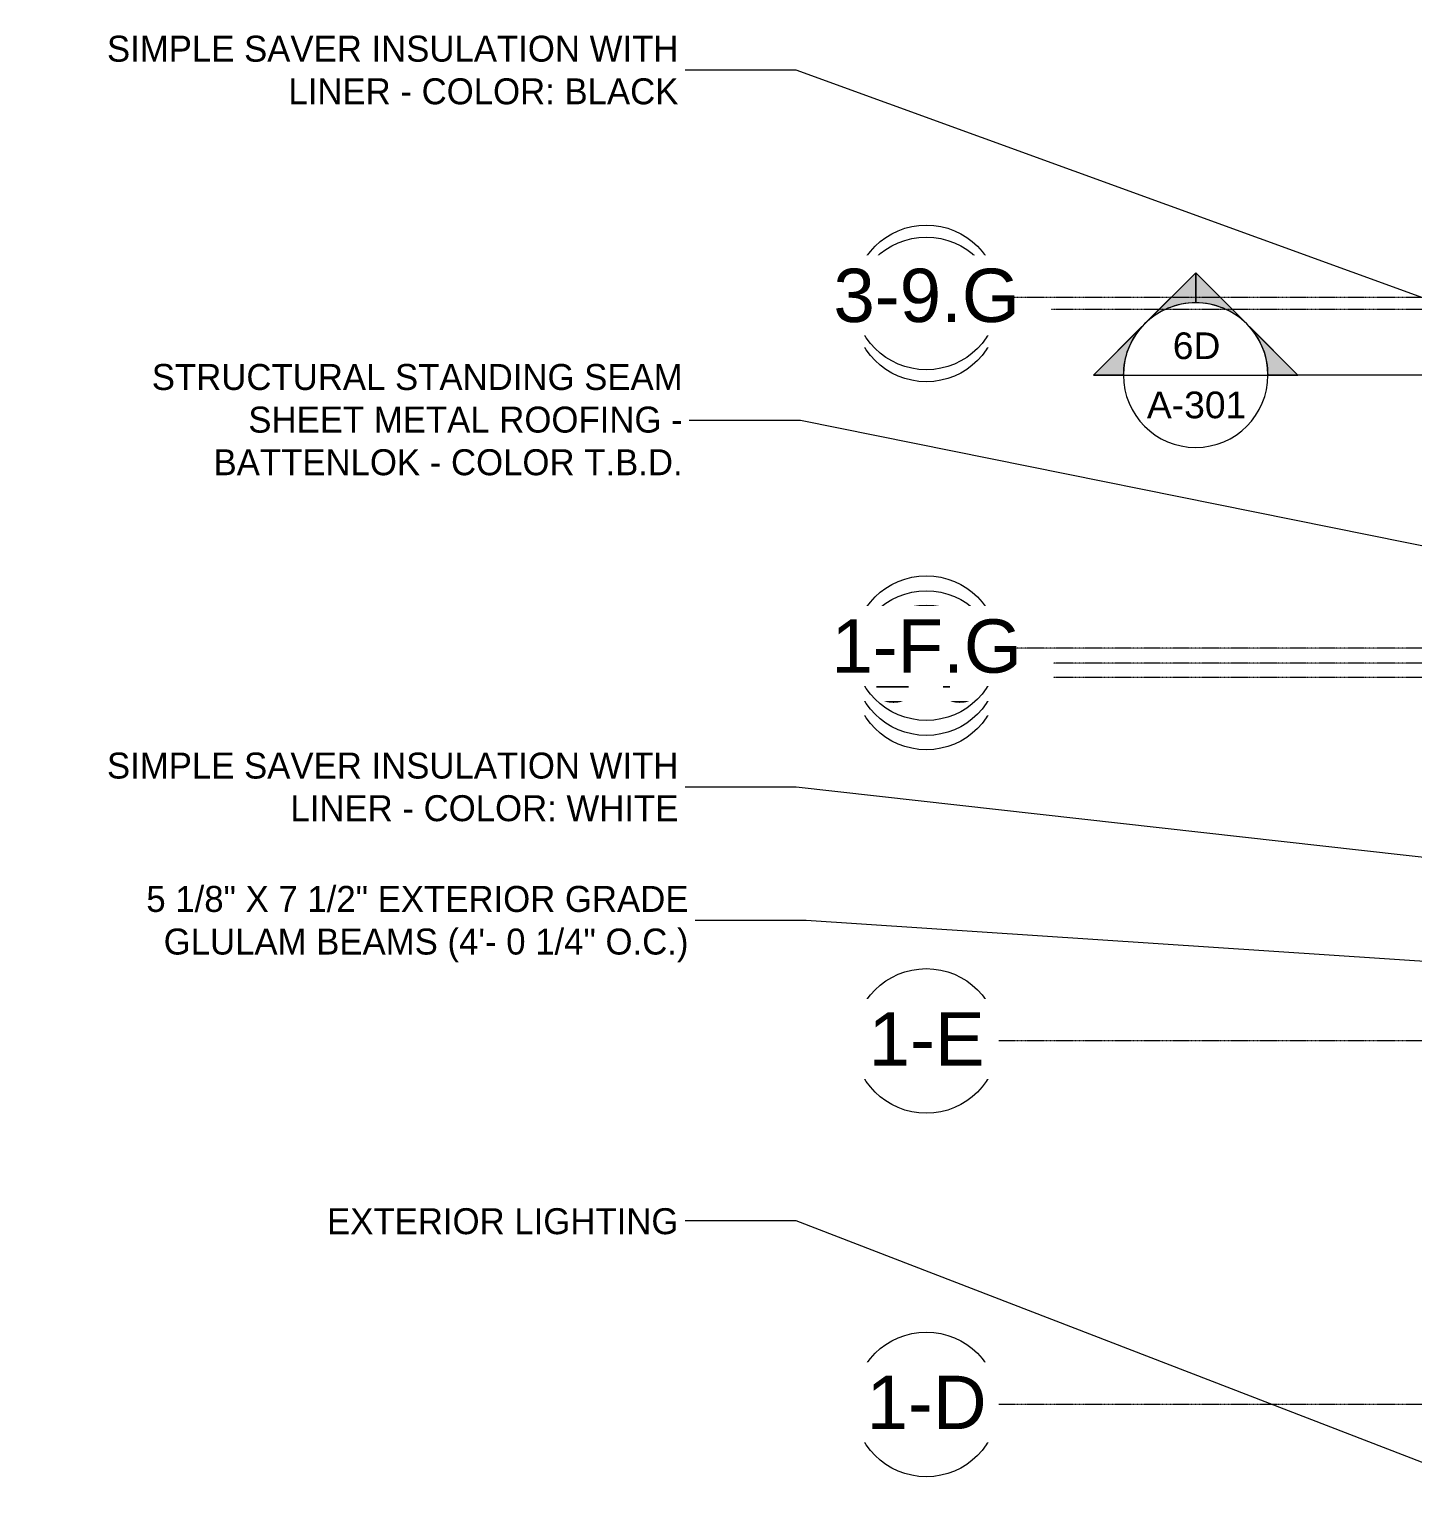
# Model space of a CAD drawing. Header units: inches. Extents: x 21035 to 27089, y -23277 to -20247.
# Drawn here: x 21035 to 21954, y -21682 to -20714 of the extents above; entities that cross this region are included whole.
import ezdxf

# ---------------------------------------------------------------- set-up
doc = ezdxf.new("R2010")
doc.units = ezdxf.units.IN
doc.header["$MEASUREMENT"] = 0
doc.linetypes.add('Grid Line 1_2_', pattern=[0.875, 0.5, -0.125, 0.125, -0.125])
for name, color, linetype, lineweight in [('A-ANNO-IDEN', 131, 'Continuous', 9), ('G-ANNO-SYMB', 111, 'Continuous', 9), ('S-GRID', 1, 'Continuous', 9), ('S-GRID-IDEN', 1, 'Continuous', 9)]:
    doc.layers.add(name, color=color, linetype=linetype, lineweight=lineweight)
doc.styles.add('Arial', font='arial.ttf', dxfattribs={"height": 35.407186})
doc.styles.add('Arial_1', font='arial.ttf', dxfattribs={"height": 17.703593})
doc.styles.add('Century Gothic', font='GOTHIC.TTF', dxfattribs={"height": 17.245342})

# ---------------------------------------------------------------- blocks, each defined once
blk = doc.blocks.new('Grid - Grid Head - Circle-14747-RCP - First Floor')
at = {"layer": 'S-GRID-IDEN'}
blk.add_circle((0, 0), 0.25, dxfattribs=at)
blk = doc.blocks.new('Section - Section Head - Filled-1526-RCP - First Floor')
at = {"layer": 'G-ANNO-SYMB'}
h = blk.add_hatch(color=256, dxfattribs=at)
edge = h.paths.add_edge_path(flags=0)
edge.add_line((-0.4268, 0.1768), (-0.25, 0.3536))
edge.add_line((-0.25, 0.3536), (-0.25, 0.25))
edge.add_arc((-0.25, 0), 0.25, 90, 135)
h = blk.add_hatch(color=256, dxfattribs=at)
edge = h.paths.add_edge_path(flags=0)
edge.add_arc((-0.25, 0), 0.25, 45, 90)
edge.add_line((-0.25, 0.25), (-0.25, 0.3536))
edge.add_line((-0.25, 0.3536), (-0.0732, 0.1768))
h = blk.add_hatch(color=256, dxfattribs=at)
edge = h.paths.add_edge_path(flags=0)
edge.add_arc((-0.25, 0), 0.2503, 137.9216, 180)
edge.add_line((-0.5003, 0), (-0.6036, 0))
edge.add_line((-0.6036, 0), (-0.4358, 0.1678))
h = blk.add_hatch(color=256, dxfattribs=at)
edge = h.paths.add_edge_path(flags=0)
edge.add_line((-0.0642, 0.1678), (0.1036, 0))
edge.add_line((0.1036, 0), (0.0003, 0))
edge.add_arc((-0.25, 0), 0.2503, 0, 42.0784)
for p, q in [((-0.25, 0.3536), (-0.6036, 0)), ((-0.25, 0.3536), (-0.4268, 0.1768)), ((-0.25, 0.3536), (0.1036, 0)), ((-0.25, 0.25), (-0.25, 0.3536)), ((-0.0732, 0.1768), (-0.25, 0.3536)), ((-0.25, 0.3536), (-0.25, 0.25)), ((-0.4358, 0.1678), (-0.6036, 0)), ((0.1036, 0), (-0.0642, 0.1678)), ((-0.6036, 0), (-0.5003, 0)), ((0.0003, 0), (0.1036, 0)), ((-0.5, 0), (-0.6036, 0)), ((0, 0), (0.1036, 0))]:
    blk.add_line(p, q, dxfattribs=at)
for radius, start, end in [(0.25, 360, 180), (0.25, 90, 135), (0.25, 45, 90), (0.2503, 137.9216, 180), (0.2503, 0, 42.0784), (0.25, 180, 360)]:
    blk.add_arc((-0.25, 0), radius, start, end, dxfattribs=at)

msp = doc.modelspace()

# ---------------------------------------------------------------- linework, layer by layer
at = {"layer": 'A-ANNO-IDEN', "color": 163}
for p, q in [((21544.31796, -20740.81601), (21466.1043, -20740.81601)), ((21547.13937, -20973.28437), (21468.92572, -20973.28437)), ((22020.7665, -21068.87883), (21547.13937, -20973.28437)), ((21544.31796, -21216.61574), (21466.1043, -21216.61574)), ((21551.01289, -21305.12987), (21472.79923, -21305.12987)), ((22015.58585, -21335.80266), (21551.01289, -21305.12987)), ((21544.31796, -21504.45139), (21466.1043, -21504.45139))]:
    msp.add_line(p, q, dxfattribs=at)
at = {"layer": 'G-ANNO-SYMB'}
for p in [(21761.43319, -20943.12708), (22772.63634, -20943.12708)]:
    msp.add_line(p, (21857.43319, -20943.12708), dxfattribs=at)

# ---------------------------------------------------------------- block references
at = {"layer": 'G-ANNO-SYMB', "xscale": 191.9999999999999, "yscale": 191.9999999999999, "zscale": 191.9999999999999}
msp.add_blockref('Section - Section Head - Filled-1526-RCP - First Floor', (21857.43319, -20943.12708), dxfattribs=at)
at = {"layer": 'S-GRID-IDEN', "xscale": 191.9999999999999, "yscale": 191.9999999999999, "zscale": 191.9999999999999, "rotation": 89.9999999999998}
for p in [(21630.63847, -20899.55281), (21630.63847, -21143.80281), (21630.63847, -21385.05281), (21630.63847, -21626.30281)]:
    msp.add_blockref('Grid - Grid Head - Circle-14747-RCP - First Floor', p, dxfattribs=at)

# ---------------------------------------------------------------- texts
at = {"layer": 'G-ANNO-SYMB', "char_height": 17.703593, "attachment_point": 2, "line_spacing_factor": 0.938532, "style": 'Arial_1'}
for s, insert, width in [('6D', (21810.04793, -20914.78883), 37.584), ('A-301', (21810.04793, -20954.06132), 78.624)]:
    msp.add_mtext(s, dxfattribs=dict(at, insert=insert, width=width))

# ---------------------------------------------------------------- next in the draw order: texts
at = {"layer": 'A-ANNO-IDEN', "char_height": 17.2453416, "attachment_point": 3, "line_spacing_factor": 0.984117, "style": 'Century Gothic', "bg_fill": 3, "box_fill_scale": 1.25, "bg_fill_color": 0, "bg_fill_transparency": 0}
for s, insert, width in [('SIMPLE SAVER INSULATION WITH\\PLINER - COLOR: BLACK', (21466.1043, -20717.85638), 426.6), ('STRUCTURAL STANDING SEAM\\PSHEET METAL ROOFING -\\PBATTENLOK - COLOR T.B.D.', (21468.92572, -20935.75331), 400.248), ('SIMPLE SAVER INSULATION WITH\\PLINER - COLOR: WHITE', (21466.1043, -21193.65611), 426.6), ('5 1/8" X 7 1/2" EXTERIOR GRADE\\PGLULAM BEAMS (4\'- 0 1/4" O.C.)', (21472.79923, -21282.17025), 430.704), ('EXTERIOR LIGHTING', (21466.1043, -21496.06319), 261.576)]:
    msp.add_mtext(s, dxfattribs=dict(at, insert=insert, width=width))
at = {"layer": 'S-GRID-IDEN', "char_height": 35.407186, "width": 85.104, "attachment_point": 2, "line_spacing_factor": 0.938532, "style": 'Arial', "bg_fill": 3, "box_fill_scale": 1.25, "bg_fill_color": 0, "bg_fill_transparency": 0}
for s, insert in [('3-9', (21630.83346, -20880.49331)), ('3-8', (21630.83346, -21124.74331)), ('3-7', (21630.83346, -21365.99331)), ('3-6', (21630.83346, -21607.24331))]:
    msp.add_mtext(s, dxfattribs=dict(at, insert=insert))

# ---------------------------------------------------------------- next in the draw order: linework, layer by layer
at = {"layer": 'S-GRID', "linetype": 'Grid Line 1_2_'}
for p, q in [((26557.32365, -20899.55281), (21678.63847, -20899.55281)), ((26557.32365, -21143.80281), (21678.63847, -21143.80281)), ((26557.32365, -21385.05281), (21678.63847, -21385.05281)), ((26557.32365, -21626.30281), (21678.63847, -21626.30281))]:
    msp.add_line(p, q, dxfattribs=at)

# ---------------------------------------------------------------- next in the draw order: block references
at = {"layer": 'S-GRID-IDEN', "xscale": 191.9999999999999, "yscale": 191.9999999999999, "zscale": 191.9999999999999, "rotation": 89.9999999999998}
for p in [(21630.63847, -20891.55281), (21630.63847, -21134.30281), (21630.63847, -21385.05281), (21630.63847, -21626.30281)]:
    msp.add_blockref('Grid - Grid Head - Circle-14747-RCP - First Floor', p, dxfattribs=at)

# ---------------------------------------------------------------- next in the draw order: texts
at = {"layer": 'S-GRID-IDEN', "char_height": 35.407186, "attachment_point": 2, "line_spacing_factor": 0.938532, "style": 'Arial', "bg_fill": 3, "box_fill_scale": 1.25, "bg_fill_color": 0, "bg_fill_transparency": 0}
for s, insert, width in [('3-9.G', (21630.83346, -20872.49331), 147.312), ('1-F', (21630.83346, -21115.24331), 88.128), ('1-E', (21630.83346, -21365.99331), 91.584), ('1-D', (21630.83346, -21607.24331), 94.608)]:
    msp.add_mtext(s, dxfattribs=dict(at, insert=insert, width=width))

# ---------------------------------------------------------------- next in the draw order: linework, layer by layer
at = {"layer": 'A-ANNO-IDEN', "color": 163}
for p, q in [((22196.09841, -20977.62957), (21544.31796, -20740.81601)), ((22919.57471, -21370.87044), (21544.31796, -21216.61574)), ((22005.32621, -21682.29981), (21544.31796, -21504.45139))]:
    msp.add_line(p, q, dxfattribs=at)
at = {"layer": 'S-GRID', "linetype": 'Grid Line 1_2_'}
for p, q in [((26557.32365, -20891.55281), (21678.63847, -20891.55281)), ((26557.32365, -21134.30281), (21678.63847, -21134.30281)), ((26557.32365, -21385.05281), (21678.63847, -21385.05281)), ((26557.32365, -21626.30281), (21678.63847, -21626.30281))]:
    msp.add_line(p, q, dxfattribs=at)

# ---------------------------------------------------------------- next in the draw order: block references
at = {"layer": 'S-GRID-IDEN', "xscale": 191.9999999999999, "yscale": 191.9999999999999, "zscale": 191.9999999999999, "rotation": 89.9999999999998}
msp.add_blockref('Grid - Grid Head - Circle-14747-RCP - First Floor', (21630.63847, -21124.30281), dxfattribs=at)

# ---------------------------------------------------------------- next in the draw order: texts
at = {"layer": 'S-GRID-IDEN', "insert": (21630.83346, -21105.24331), "char_height": 35.407186, "width": 150.336, "attachment_point": 2, "line_spacing_factor": 0.938532, "style": 'Arial', "bg_fill": 3, "box_fill_scale": 1.25, "bg_fill_color": 0, "bg_fill_transparency": 0}
msp.add_mtext('1-F.G', dxfattribs=at)

# ---------------------------------------------------------------- next in the draw order: linework, layer by layer
at = {"layer": 'S-GRID', "linetype": 'Grid Line 1_2_'}
msp.add_line((26557.32365, -21124.30281), (21678.63847, -21124.30281), dxfattribs=at)

doc.saveas('drawing.dxf')
